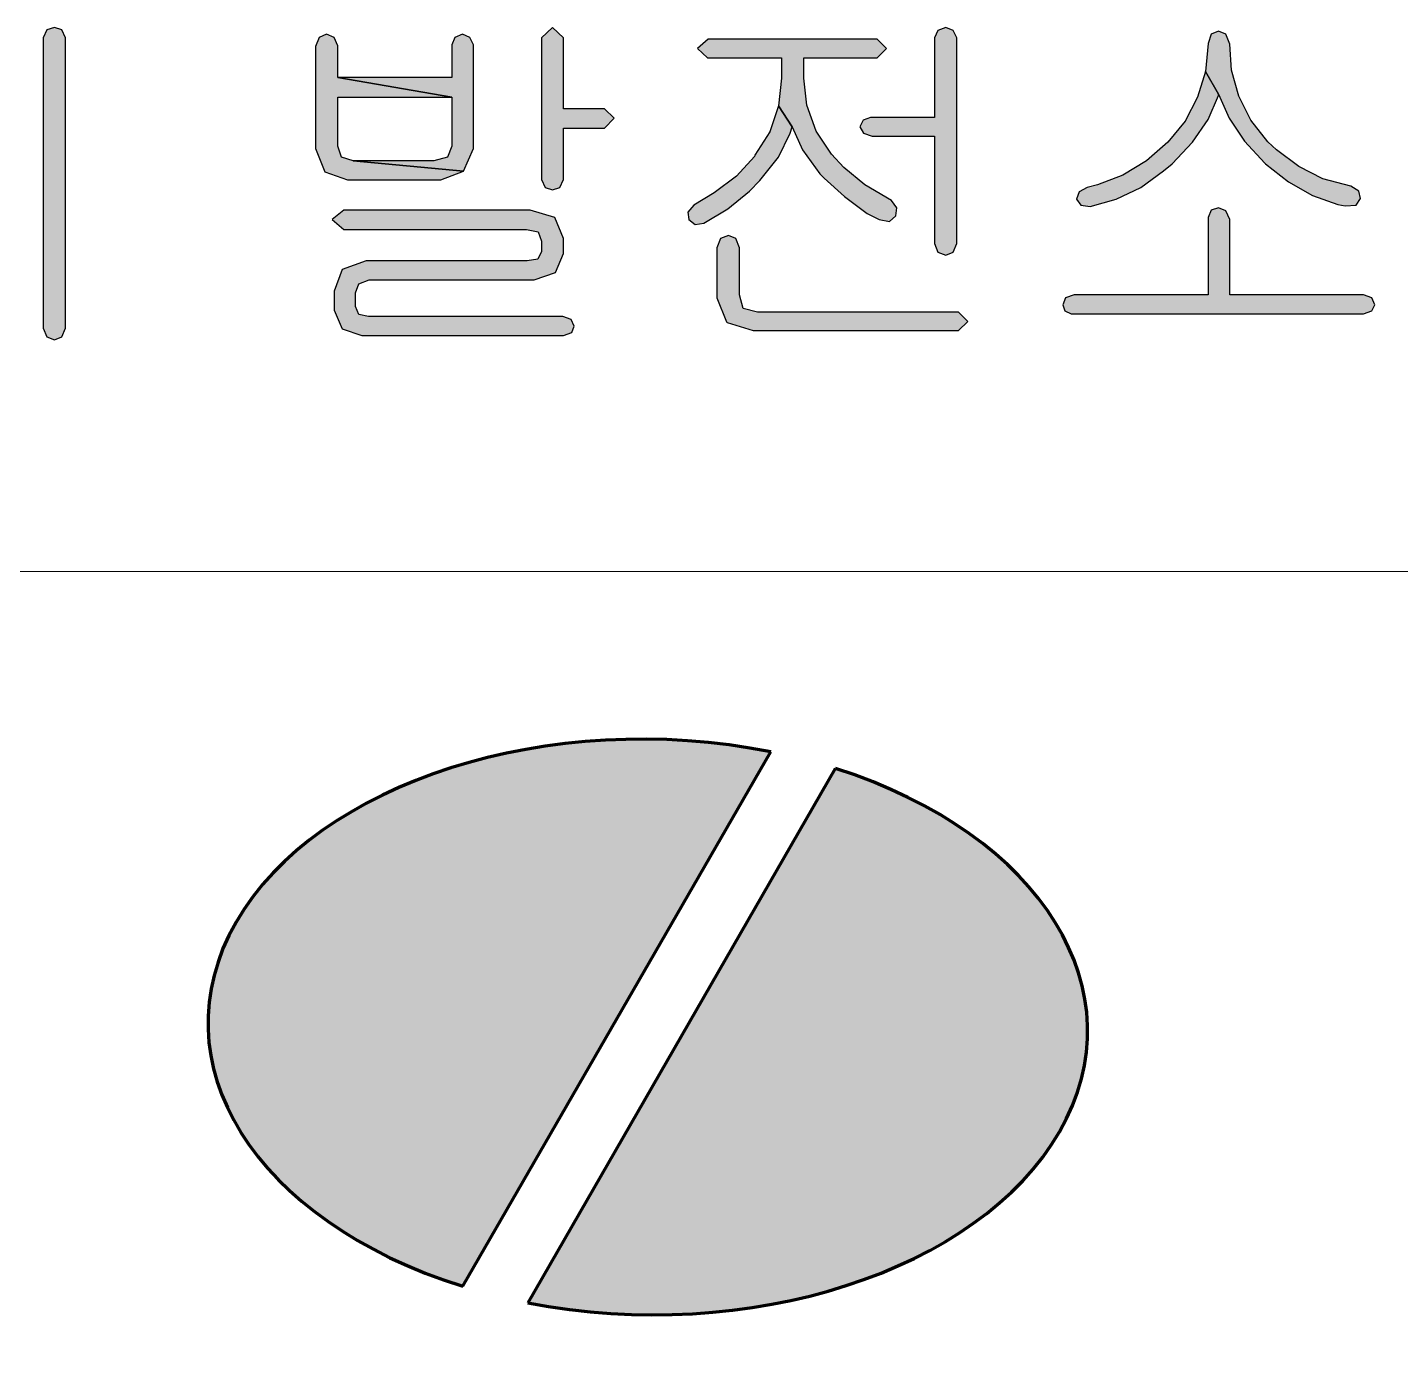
# Model space of a CAD drawing. Header units: inches. Extents: x 1027 to 1868, y 0 to 594.
# Drawn here: x 1767.39 to 1787.59, y 98.66 to 118.05 of the extents above; entities that cross this region are included whole.
import ezdxf

# ---------------------------------------------------------------- set-up
doc = ezdxf.new("R2010")
doc.units = ezdxf.units.IN
doc.header["$MEASUREMENT"] = 0
for name, color, linetype in [('BG 0 -1', 7, 'Continuous'), ('BG Default', 7, 'Continuous'), ('BG happy form$0$TITLE-BOX', 7, 'Continuous')]:
    doc.layers.add(name, color=color, linetype=linetype)

msp = doc.modelspace()

# ---------------------------------------------------------------- hatches: boundary and pattern name
at = {"layer": 'BG 0 -1', "linetype": 'ByBlock'}
for color, points in [(5, [(1778.321, 107.389), (1778.104, 107.429), (1777.885, 107.465), (1777.665, 107.496), (1777.443, 107.521), (1777.219, 107.542), (1776.995, 107.558), (1776.771, 107.568), (1776.546, 107.573), (1776.321, 107.574), (1776.096, 107.569), (1775.872, 107.559), (1775.648, 107.544), (1775.426, 107.524), (1775.205, 107.498), (1774.985, 107.468), (1774.768, 107.433), (1774.552, 107.393), (1774.339, 107.348), (1774.128, 107.298), (1773.921, 107.243), (1773.716, 107.183), (1773.515, 107.119), (1773.318, 107.051), (1773.124, 106.978), (1772.934, 106.9), (1772.749, 106.818), (1772.568, 106.732), (1772.393, 106.642), (1772.222, 106.548), (1772.056, 106.45), (1771.896, 106.348), (1771.741, 106.243), (1771.592, 106.134), (1771.449, 106.022), (1771.312, 105.906), (1771.181, 105.787), (1771.057, 105.666), (1770.939, 105.541), (1770.829, 105.414), (1770.725, 105.285), (1770.628, 105.153), (1770.538, 105.019), (1770.455, 104.883), (1770.38, 104.745), (1770.312, 104.605), (1770.252, 104.464), (1770.199, 104.321), (1770.154, 104.177), (1770.116, 104.033), (1770.086, 103.887), (1770.064, 103.741), (1770.05, 103.594), (1770.044, 103.447), (1770.045, 103.3), (1770.055, 103.153), (1770.072, 103.006), (1770.097, 102.859), (1770.129, 102.713), (1770.17, 102.568), (1770.218, 102.424), (1770.273, 102.281), (1770.337, 102.139), (1770.407, 101.999), (1770.485, 101.86), (1770.571, 101.723), (1770.663, 101.588), (1770.763, 101.455), (1770.869, 101.324), (1770.983, 101.196), (1771.103, 101.071), (1771.229, 100.948), (1771.362, 100.828), (1771.502, 100.711), (1771.647, 100.597), (1771.798, 100.487), (1771.955, 100.38), (1772.117, 100.277), (1772.285, 100.177), (1772.458, 100.081), (1772.636, 99.989), (1772.818, 99.901), (1773.005, 99.818), (1773.196, 99.738), (1773.391, 99.663), (1773.59, 99.593), (1773.792, 99.527)]), (80, [(1774.751, 99.286), (1774.97, 99.246), (1775.191, 99.211), (1775.413, 99.181), (1775.637, 99.156), (1775.862, 99.137), (1776.088, 99.122), (1776.314, 99.113), (1776.54, 99.109), (1776.767, 99.11), (1776.993, 99.117), (1777.219, 99.128), (1777.443, 99.145), (1777.667, 99.167), (1777.889, 99.193), (1778.11, 99.225), (1778.328, 99.263), (1778.544, 99.305), (1778.758, 99.352), (1778.969, 99.404), (1779.177, 99.46), (1779.382, 99.522), (1779.583, 99.588), (1779.781, 99.659), (1779.974, 99.734), (1780.163, 99.814), (1780.348, 99.898), (1780.528, 99.986), (1780.703, 100.078), (1780.873, 100.175), (1781.038, 100.275), (1781.197, 100.379), (1781.351, 100.487), (1781.498, 100.598), (1781.639, 100.712), (1781.774, 100.83), (1781.903, 100.951), (1782.025, 101.075), (1782.14, 101.201), (1782.249, 101.33), (1782.35, 101.462), (1782.444, 101.596), (1782.531, 101.732), (1782.611, 101.87), (1782.683, 102.01), (1782.747, 102.151), (1782.804, 102.294), (1782.853, 102.438), (1782.894, 102.584), (1782.928, 102.73), (1782.954, 102.877), (1782.971, 103.024), (1782.981, 103.172), (1782.983, 103.32), (1782.977, 103.469), (1782.963, 103.617), (1782.941, 103.764), (1782.912, 103.912), (1782.874, 104.058), (1782.829, 104.204), (1782.776, 104.348), (1782.715, 104.491), (1782.646, 104.633), (1782.57, 104.774), (1782.487, 104.912), (1782.397, 105.049), (1782.299, 105.183), (1782.194, 105.316), (1782.082, 105.446), (1781.963, 105.573), (1781.838, 105.697), (1781.706, 105.819), (1781.567, 105.938), (1781.423, 106.053), (1781.272, 106.165), (1781.116, 106.274), (1780.954, 106.379), (1780.787, 106.48), (1780.614, 106.578), (1780.436, 106.671), (1780.254, 106.761), (1780.067, 106.846), (1779.875, 106.927), (1779.68, 107.003), (1779.48, 107.076), (1779.277, 107.143)])]:
    msp.add_hatch(color=color, dxfattribs=at).paths.add_polyline_path(points)
at = {"layer": 'BG Default', "linetype": 'Continuous'}
for points in [[(1767.781, 118.045), (1767.672, 118.009), (1767.618, 117.891), (1767.618, 113.622), (1767.672, 113.495), (1767.781, 113.449), (1767.89, 113.495), (1767.945, 113.622), (1767.945, 117.891), (1767.89, 118.009)], [(1775.111, 118.045), (1774.948, 117.891), (1774.948, 115.811), (1775.002, 115.693), (1775.111, 115.657), (1775.22, 115.693), (1775.275, 115.811), (1775.275, 116.565), (1775.874, 116.565), (1776.019, 116.71), (1775.874, 116.846), (1775.275, 116.846), (1775.275, 117.891)], [(1780.897, 118.045), (1780.779, 118), (1780.733, 117.891), (1780.733, 116.719), (1779.789, 116.719), (1779.68, 116.683), (1779.634, 116.583), (1779.689, 116.492), (1779.816, 116.447), (1780.733, 116.447), (1780.733, 114.866), (1780.779, 114.739), (1780.897, 114.694), (1781.006, 114.739), (1781.06, 114.866), (1781.06, 117.891), (1781.006, 118)], [(1784.911, 117.991), (1784.802, 117.945), (1784.757, 117.809), (1784.721, 117.4), (1784.911, 117.064), (1785.066, 116.71), (1785.293, 116.374), (1785.592, 116.047), (1785.602, 116.038), (1785.938, 115.775), (1786.292, 115.575), (1786.664, 115.439), (1786.773, 115.42), (1786.937, 115.43), (1787, 115.529), (1786.973, 115.638), (1786.855, 115.711), (1786.446, 115.82), (1786.092, 116.002), (1785.765, 116.247), (1785.638, 116.365), (1785.384, 116.683), (1785.211, 117.037), (1785.102, 117.419), (1785.075, 117.8), (1785.02, 117.945)], [(1773.785, 117.945), (1773.676, 117.9), (1773.631, 117.791), (1773.631, 117.31), (1771.95, 117.31), (1773.631, 117.019), (1773.631, 116.301), (1773.567, 116.138), (1773.367, 116.083), (1772.177, 116.083), (1773.803, 115.929), (1773.949, 116.265), (1773.949, 117.791), (1773.894, 117.9)], [(1779.889, 117.873), (1777.4, 117.873), (1777.246, 117.736), (1777.391, 117.6), (1778.481, 117.6), (1778.481, 117.301), (1778.435, 116.892), (1778.635, 116.583), (1778.79, 116.247), (1779.044, 115.893), (1779.107, 115.829), (1779.407, 115.557), (1779.743, 115.311), (1779.916, 115.221), (1780.07, 115.193), (1780.161, 115.275), (1780.179, 115.393), (1780.097, 115.502), (1779.707, 115.729), (1779.398, 115.984), (1779.216, 116.183), (1778.989, 116.519), (1778.853, 116.901), (1778.808, 117.301), (1778.808, 117.31), (1778.808, 117.6), (1779.889, 117.6), (1780.025, 117.736)], [(1784.911, 115.393), (1784.802, 115.357), (1784.757, 115.248), (1784.757, 114.113), (1782.786, 114.113), (1782.659, 114.067), (1782.622, 113.967), (1782.65, 113.876), (1782.741, 113.831), (1787.046, 113.831), (1787.164, 113.876), (1787.209, 113.967), (1787.164, 114.067), (1787.046, 114.113), (1785.075, 114.113), (1785.075, 115.221), (1785.02, 115.348)], [(1774.784, 115.357), (1772.041, 115.357), (1771.869, 115.221), (1772.041, 115.075), (1774.73, 115.075), (1774.902, 115.039), (1774.948, 114.903), (1774.948, 114.748), (1774.893, 114.639), (1774.739, 114.612), (1772.368, 114.612), (1772.014, 114.485), (1771.896, 114.167), (1771.896, 113.885), (1772.014, 113.613), (1772.305, 113.513), (1775.275, 113.513), (1775.393, 113.558), (1775.429, 113.649), (1775.384, 113.749), (1775.265, 113.795), (1772.404, 113.795), (1772.259, 113.822), (1772.214, 113.94), (1772.214, 114.14), (1772.259, 114.276), (1772.414, 114.331), (1774.839, 114.331), (1775.156, 114.439), (1775.275, 114.721), (1775.275, 114.939), (1775.147, 115.248)], [(1777.7, 114.984), (1777.582, 114.939), (1777.527, 114.803), (1777.527, 114.067), (1777.672, 113.713), (1777.681, 113.704), (1778.063, 113.586), (1778.072, 113.586), (1781.087, 113.586), (1781.224, 113.722), (1781.087, 113.858), (1778.127, 113.858), (1777.918, 113.913), (1777.863, 114.113), (1777.863, 114.803), (1777.809, 114.939)]]:
    msp.add_hatch(color=3, dxfattribs=at).paths.add_polyline_path(points)
at = {"layer": 'BG Default', "linetype": 'ByBlock'}
for points in [[(1773.631, 117.019), (1771.95, 117.31), (1771.95, 117.773), (1771.896, 117.9), (1771.787, 117.945), (1771.678, 117.9), (1771.623, 117.764), (1771.623, 116.265), (1771.76, 115.92), (1772.096, 115.802), (1773.467, 115.802), (1773.803, 115.929), (1772.177, 116.083), (1772.005, 116.138), (1771.95, 116.301), (1771.95, 117.019)], [(1784.721, 117.4), (1784.602, 117.019), (1784.421, 116.665), (1784.166, 116.356), (1783.849, 116.083), (1783.503, 115.875), (1783.131, 115.729), (1782.977, 115.693), (1782.859, 115.629), (1782.822, 115.52), (1782.886, 115.43), (1783.022, 115.411), (1783.404, 115.52), (1783.767, 115.693), (1784.103, 115.938), (1784.23, 116.038), (1784.53, 116.356), (1784.757, 116.692), (1784.911, 117.046), (1784.911, 117.064)], [(1778.435, 116.892), (1778.308, 116.51), (1778.09, 116.165), (1778.081, 116.147), (1777.818, 115.856), (1777.491, 115.611), (1777.191, 115.43), (1777.1, 115.33), (1777.118, 115.221), (1777.209, 115.148), (1777.336, 115.166), (1777.691, 115.375), (1778.008, 115.638), (1778.163, 115.793), (1778.435, 116.138), (1778.608, 116.492), (1778.635, 116.583)]]:
    msp.add_hatch(color=3, dxfattribs=at).paths.add_polyline_path(points)

# ---------------------------------------------------------------- linework, layer by layer
at = {"layer": 'BG 0 -1', "color": 7, "linetype": 'Continuous', "lineweight": 9}
msp.add_line((1693.637, 110.04), (1842.905, 110.04), dxfattribs=at)
at = {"layer": 'BG 0 -1', "color": 3, "linetype": 'Continuous', "lineweight": 25}
for points in [[(1771.787, 117.945), (1771.678, 117.9), (1771.623, 117.764), (1771.623, 116.265), (1771.76, 115.92), (1772.096, 115.802), (1773.467, 115.802), (1773.803, 115.929), (1772.177, 116.083), (1772.005, 116.138), (1771.95, 116.301), (1771.95, 117.019), (1773.631, 117.019), (1771.95, 117.31), (1771.95, 117.773), (1771.896, 117.9)], [(1784.721, 117.4), (1784.602, 117.019), (1784.421, 116.665), (1784.166, 116.356), (1783.849, 116.083), (1783.503, 115.875), (1783.131, 115.729), (1782.977, 115.693), (1782.859, 115.629), (1782.822, 115.52), (1782.886, 115.43), (1783.022, 115.411), (1783.404, 115.52), (1783.767, 115.693), (1784.103, 115.938), (1784.23, 116.038), (1784.53, 116.356), (1784.757, 116.692), (1784.911, 117.046), (1784.911, 117.064)], [(1778.435, 116.892), (1778.308, 116.51), (1778.09, 116.165), (1778.081, 116.147), (1777.818, 115.856), (1777.491, 115.611), (1777.191, 115.43), (1777.1, 115.33), (1777.118, 115.221), (1777.209, 115.148), (1777.336, 115.166), (1777.691, 115.375), (1778.008, 115.638), (1778.163, 115.793), (1778.435, 116.138), (1778.608, 116.492), (1778.635, 116.583)]]:
    msp.add_lwpolyline(points, close=True, dxfattribs=at)
at = {"layer": 'BG 0 -1', "color": 7, "linetype": 'Continuous', "lineweight": 0}
for points in [[(1778.321, 107.389), (1778.104, 107.429), (1777.885, 107.465), (1777.665, 107.496), (1777.443, 107.521), (1777.219, 107.542), (1776.995, 107.558), (1776.771, 107.568), (1776.546, 107.573), (1776.321, 107.574), (1776.096, 107.569), (1775.872, 107.559), (1775.648, 107.544), (1775.426, 107.524), (1775.205, 107.498), (1774.985, 107.468), (1774.768, 107.433), (1774.552, 107.393), (1774.339, 107.348), (1774.128, 107.298), (1773.921, 107.243), (1773.716, 107.183), (1773.515, 107.119), (1773.318, 107.051), (1773.124, 106.978), (1772.934, 106.9), (1772.749, 106.818), (1772.568, 106.732), (1772.393, 106.642), (1772.222, 106.548), (1772.056, 106.45), (1771.896, 106.348), (1771.741, 106.243), (1771.592, 106.134), (1771.449, 106.022), (1771.312, 105.906), (1771.181, 105.787), (1771.057, 105.666), (1770.939, 105.541), (1770.829, 105.414), (1770.725, 105.285), (1770.628, 105.153), (1770.538, 105.019), (1770.455, 104.883), (1770.38, 104.745), (1770.312, 104.605), (1770.252, 104.464), (1770.199, 104.321), (1770.154, 104.177), (1770.116, 104.033), (1770.086, 103.887), (1770.064, 103.741), (1770.05, 103.594), (1770.044, 103.447), (1770.045, 103.3), (1770.055, 103.153), (1770.072, 103.006), (1770.097, 102.859), (1770.129, 102.713), (1770.17, 102.568), (1770.218, 102.424), (1770.273, 102.281), (1770.337, 102.139), (1770.407, 101.999), (1770.485, 101.86), (1770.571, 101.723), (1770.663, 101.588), (1770.763, 101.455), (1770.869, 101.324), (1770.983, 101.196), (1771.103, 101.071), (1771.229, 100.948), (1771.362, 100.828), (1771.502, 100.711), (1771.647, 100.597), (1771.798, 100.487), (1771.955, 100.38), (1772.117, 100.277), (1772.285, 100.177), (1772.458, 100.081), (1772.636, 99.989), (1772.818, 99.901), (1773.005, 99.818), (1773.196, 99.738), (1773.391, 99.663), (1773.59, 99.593), (1773.792, 99.527)], [(1774.751, 99.286), (1774.97, 99.246), (1775.191, 99.211), (1775.413, 99.181), (1775.637, 99.156), (1775.862, 99.137), (1776.088, 99.122), (1776.314, 99.113), (1776.54, 99.109), (1776.767, 99.11), (1776.993, 99.117), (1777.219, 99.128), (1777.443, 99.145), (1777.667, 99.167), (1777.889, 99.193), (1778.11, 99.225), (1778.328, 99.263), (1778.544, 99.305), (1778.758, 99.352), (1778.969, 99.404), (1779.177, 99.46), (1779.382, 99.522), (1779.583, 99.588), (1779.781, 99.659), (1779.974, 99.734), (1780.163, 99.814), (1780.348, 99.898), (1780.528, 99.986), (1780.703, 100.078), (1780.873, 100.175), (1781.038, 100.275), (1781.197, 100.379), (1781.351, 100.487), (1781.498, 100.598), (1781.639, 100.712), (1781.774, 100.83), (1781.903, 100.951), (1782.025, 101.075), (1782.14, 101.201), (1782.249, 101.33), (1782.35, 101.462), (1782.444, 101.596), (1782.531, 101.732), (1782.611, 101.87), (1782.683, 102.01), (1782.747, 102.151), (1782.804, 102.294), (1782.853, 102.438), (1782.894, 102.584), (1782.928, 102.73), (1782.954, 102.877), (1782.971, 103.024), (1782.981, 103.172), (1782.983, 103.32), (1782.977, 103.469), (1782.963, 103.617), (1782.941, 103.764), (1782.912, 103.912), (1782.874, 104.058), (1782.829, 104.204), (1782.776, 104.348), (1782.715, 104.491), (1782.646, 104.633), (1782.57, 104.774), (1782.487, 104.912), (1782.397, 105.049), (1782.299, 105.183), (1782.194, 105.316), (1782.082, 105.446), (1781.963, 105.573), (1781.838, 105.697), (1781.706, 105.819), (1781.567, 105.938), (1781.423, 106.053), (1781.272, 106.165), (1781.116, 106.274), (1780.954, 106.379), (1780.787, 106.48), (1780.614, 106.578), (1780.436, 106.671), (1780.254, 106.761), (1780.067, 106.846), (1779.875, 106.927), (1779.68, 107.003), (1779.48, 107.076), (1779.277, 107.143)]]:
    msp.add_lwpolyline(points, close=True, dxfattribs=at)
at = {"layer": 'BG Default', "color": 3, "linetype": 'Continuous', "lineweight": 25}
for points in [[(1767.781, 118.045), (1767.672, 118.009), (1767.618, 117.891), (1767.618, 113.622), (1767.672, 113.495), (1767.781, 113.449), (1767.89, 113.495), (1767.945, 113.622), (1767.945, 117.891), (1767.89, 118.009)], [(1775.111, 118.045), (1774.948, 117.891), (1774.948, 115.811), (1775.002, 115.693), (1775.111, 115.657), (1775.22, 115.693), (1775.275, 115.811), (1775.275, 116.565), (1775.874, 116.565), (1776.019, 116.71), (1775.874, 116.846), (1775.275, 116.846), (1775.275, 117.891)], [(1780.897, 118.045), (1780.779, 118), (1780.733, 117.891), (1780.733, 116.719), (1779.789, 116.719), (1779.68, 116.683), (1779.634, 116.583), (1779.689, 116.492), (1779.816, 116.447), (1780.733, 116.447), (1780.733, 114.866), (1780.779, 114.739), (1780.897, 114.694), (1781.006, 114.739), (1781.06, 114.866), (1781.06, 117.891), (1781.006, 118)], [(1784.911, 117.991), (1784.802, 117.945), (1784.757, 117.809), (1784.721, 117.4), (1784.911, 117.064), (1785.066, 116.71), (1785.293, 116.374), (1785.592, 116.047), (1785.602, 116.038), (1785.938, 115.775), (1786.292, 115.575), (1786.664, 115.439), (1786.773, 115.42), (1786.937, 115.43), (1787, 115.529), (1786.973, 115.638), (1786.855, 115.711), (1786.446, 115.82), (1786.092, 116.002), (1785.765, 116.247), (1785.638, 116.365), (1785.384, 116.683), (1785.211, 117.037), (1785.102, 117.419), (1785.075, 117.8), (1785.02, 117.945)], [(1773.785, 117.945), (1773.676, 117.9), (1773.631, 117.791), (1773.631, 117.31), (1771.95, 117.31), (1773.631, 117.019), (1773.631, 116.301), (1773.567, 116.138), (1773.367, 116.083), (1772.177, 116.083), (1773.803, 115.929), (1773.949, 116.265), (1773.949, 117.791), (1773.894, 117.9)], [(1779.889, 117.873), (1777.4, 117.873), (1777.246, 117.736), (1777.391, 117.6), (1778.481, 117.6), (1778.481, 117.301), (1778.435, 116.892), (1778.635, 116.583), (1778.79, 116.247), (1779.044, 115.893), (1779.107, 115.829), (1779.407, 115.557), (1779.743, 115.311), (1779.916, 115.221), (1780.07, 115.193), (1780.161, 115.275), (1780.179, 115.393), (1780.097, 115.502), (1779.707, 115.729), (1779.398, 115.984), (1779.216, 116.183), (1778.989, 116.519), (1778.853, 116.901), (1778.808, 117.301), (1778.808, 117.31), (1778.808, 117.6), (1779.889, 117.6), (1780.025, 117.736)], [(1784.911, 115.393), (1784.802, 115.357), (1784.757, 115.248), (1784.757, 114.113), (1782.786, 114.113), (1782.659, 114.067), (1782.622, 113.967), (1782.65, 113.876), (1782.741, 113.831), (1787.046, 113.831), (1787.164, 113.876), (1787.209, 113.967), (1787.164, 114.067), (1787.046, 114.113), (1785.075, 114.113), (1785.075, 115.221), (1785.02, 115.348)], [(1774.784, 115.357), (1772.041, 115.357), (1771.869, 115.221), (1772.041, 115.075), (1774.73, 115.075), (1774.902, 115.039), (1774.948, 114.903), (1774.948, 114.748), (1774.893, 114.639), (1774.739, 114.612), (1772.368, 114.612), (1772.014, 114.485), (1771.896, 114.167), (1771.896, 113.885), (1772.014, 113.613), (1772.305, 113.513), (1775.275, 113.513), (1775.393, 113.558), (1775.429, 113.649), (1775.384, 113.749), (1775.265, 113.795), (1772.404, 113.795), (1772.259, 113.822), (1772.214, 113.94), (1772.214, 114.14), (1772.259, 114.276), (1772.414, 114.331), (1774.839, 114.331), (1775.156, 114.439), (1775.275, 114.721), (1775.275, 114.939), (1775.147, 115.248)], [(1777.7, 114.984), (1777.582, 114.939), (1777.527, 114.803), (1777.527, 114.067), (1777.672, 113.713), (1777.681, 113.704), (1778.063, 113.586), (1778.072, 113.586), (1781.087, 113.586), (1781.224, 113.722), (1781.087, 113.858), (1778.127, 113.858), (1777.918, 113.913), (1777.863, 114.113), (1777.863, 114.803), (1777.809, 114.939)]]:
    msp.add_lwpolyline(points, close=True, dxfattribs=at)
at = {"layer": 'BG Default', "color": 7, "linetype": 'Continuous', "lineweight": 0}
for points in [[(1773.631, 117.019), (1771.95, 117.31), (1771.95, 117.773), (1771.896, 117.9), (1771.787, 117.945), (1771.678, 117.9), (1771.623, 117.764), (1771.623, 116.265), (1771.76, 115.92), (1772.096, 115.802), (1773.467, 115.802), (1773.803, 115.929), (1772.177, 116.083), (1772.005, 116.138), (1771.95, 116.301), (1771.95, 117.019)], [(1784.721, 117.4), (1784.602, 117.019), (1784.421, 116.665), (1784.166, 116.356), (1783.849, 116.083), (1783.503, 115.875), (1783.131, 115.729), (1782.977, 115.693), (1782.859, 115.629), (1782.822, 115.52), (1782.886, 115.43), (1783.022, 115.411), (1783.404, 115.52), (1783.767, 115.693), (1784.103, 115.938), (1784.23, 116.038), (1784.53, 116.356), (1784.757, 116.692), (1784.911, 117.046), (1784.911, 117.064)], [(1778.435, 116.892), (1778.308, 116.51), (1778.09, 116.165), (1778.081, 116.147), (1777.818, 115.856), (1777.491, 115.611), (1777.191, 115.43), (1777.1, 115.33), (1777.118, 115.221), (1777.209, 115.148), (1777.336, 115.166), (1777.691, 115.375), (1778.008, 115.638), (1778.163, 115.793), (1778.435, 116.138), (1778.608, 116.492), (1778.635, 116.583)]]:
    msp.add_lwpolyline(points, close=True, dxfattribs=at)
at = {"layer": 'BG happy form$0$TITLE-BOX', "color": 5, "linetype": 'Continuous', "lineweight": 100}
msp.add_line((1773.792, 99.527), (1778.321, 107.389), dxfattribs=at)
at = {"layer": 'BG happy form$0$TITLE-BOX', "color": 80, "linetype": 'Continuous', "lineweight": 100}
msp.add_line((1774.751, 99.286), (1779.277, 107.143), dxfattribs=at)
at = {"layer": 'BG happy form$0$TITLE-BOX', "color": 5, "linetype": 'Continuous', "lineweight": 100}
msp.add_ellipse((1776.513, 103.342), major_axis=(6.47, -0.104), ratio=0.654054, start_param=1.298066, end_param=4.288804, dxfattribs=at)
at = {"layer": 'BG happy form$0$TITLE-BOX', "color": 80, "linetype": 'Continuous', "lineweight": 100}
msp.add_ellipse((1776.513, 103.342), major_axis=(-6.47, 0.104), ratio=0.654054, start_param=1.305326, end_param=4.281544, dxfattribs=at)

doc.saveas('drawing.dxf')
